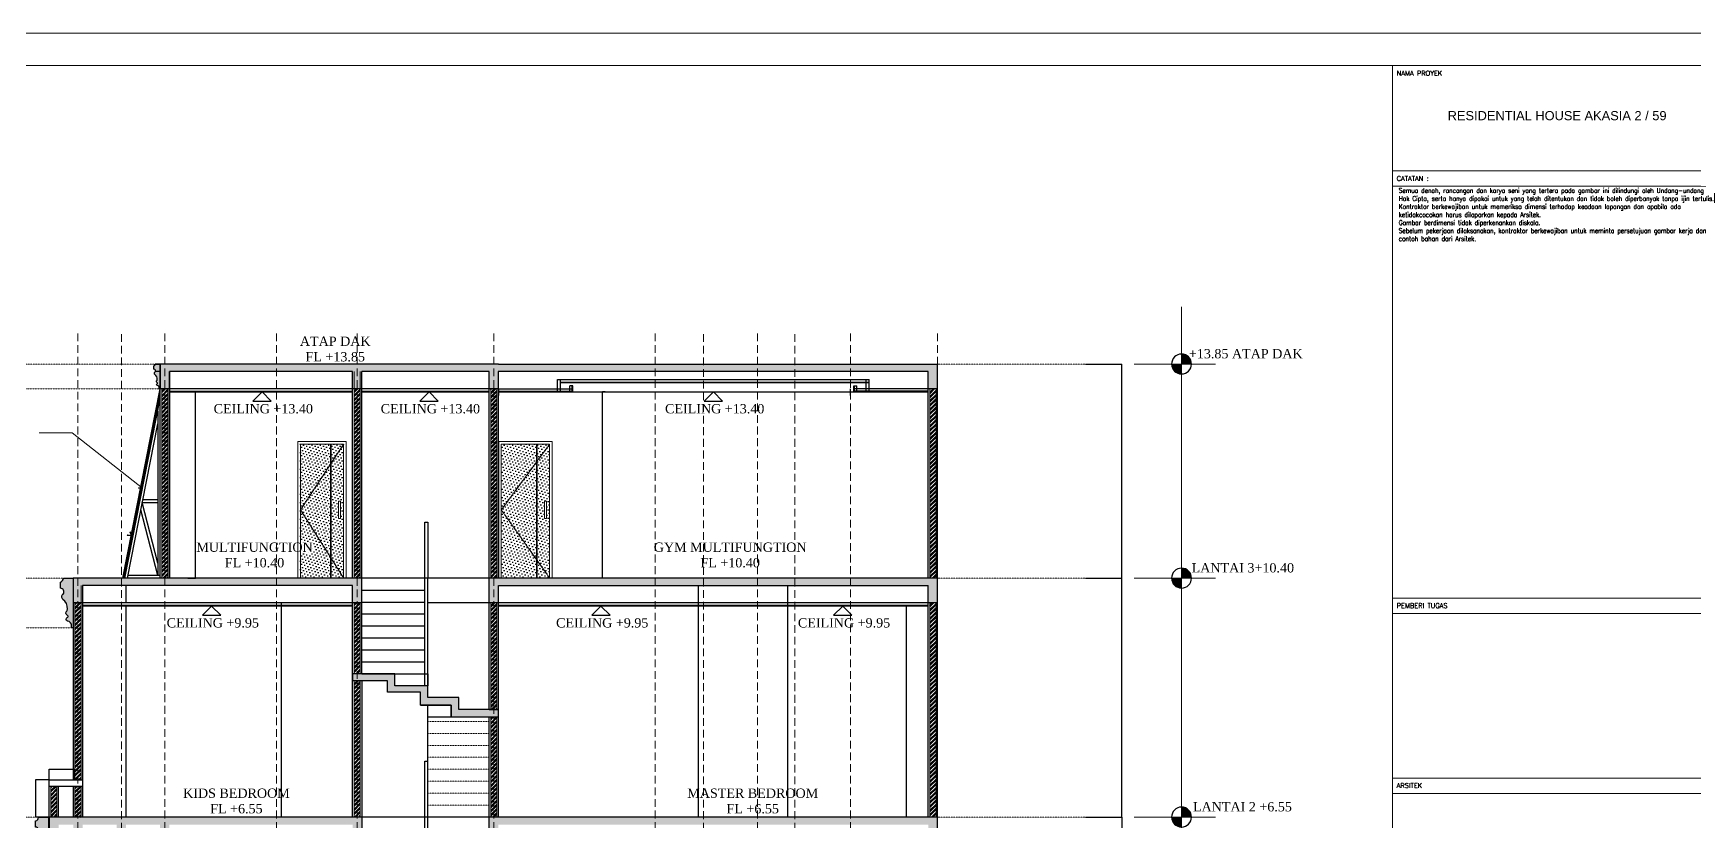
# Model space of a CAD drawing. Header units: millimetres. Extents: x -9564 to 494436, y -140371 to 4257.
# Drawn here: x 424832 to 451587, y -8434 to 4257 of the extents above; entities that cross this region are included whole.
import ezdxf
from ezdxf.enums import TextEntityAlignment as Align

# ---------------------------------------------------------------- set-up
doc = ezdxf.new("R2010")
doc.units = ezdxf.units.MM
doc.header["$MEASUREMENT"] = 0
for name, pattern in [('DASHED', [0.75, 0.5, -0.25]), ('DASHED2', [0.375, 0.25, -0.125]), ('HIDDEN2', [0.1875, 0.125, -0.0625]), ('SLD-Solid', [0])]:
    doc.linetypes.add(name, pattern=pattern)
doc.layers.get('DEFPOINTS').update_dxf_attribs({"lineweight": 18})
for name, color, linetype, lineweight in [('8', 8, 'Continuous', 5), ('AS', 8, 'HIDDEN2', 5), ('DIM', 1, 'Continuous', 5), ('Dimensi', 252, 'Continuous', 9), ('DINDING', 1, 'Continuous', 20), ('DOOR OPENING', 4, 'SLD-Solid', 5), ('KOP', 7, 'Continuous', 80), ('LEGEND', 1, 'DASHED2', 50), ('XR-KOP A3_MOZART$0$KOP-A1$0$A-GRSKOP', 1, 'Continuous', 5), ('XR-KOP A3_MOZART$0$KOP-A1$0$A-TXTKOP', 3, 'Continuous', 5)]:
    doc.layers.add(name, color=color, linetype=linetype, lineweight=lineweight)
for name, color, linetype in [('garis tipis', 251, 'Continuous'), ('HACH', 251, 'Continuous'), ('ht', 14, 'Continuous'), ('TEXT', 4, 'Continuous')]:
    doc.layers.add(name, color=color, linetype=linetype)
doc.styles.add('style1', font='times.ttf', dxfattribs={"height": 0.15})
doc.styles.add('style2', font='times.ttf', dxfattribs={"height": 0.18})
doc.styles.add('XR-KOP A3_MOZART$0$KOP-A1$0$DIM100', font='SIMPLEX.shx', dxfattribs={"width": 0.8, "height": 250})
doc.styles.add('XR-KOP A3_MOZART$0$KOP-A1$0$ROMANS', font='romans.shx', dxfattribs={"height": 200})
doc.dimstyles.new('ISO-25', dxfattribs={"dimtxt": 0.18, "dimasz": 0.12, "dimexe": 0.1, "dimexo": 0.1, "dimgap": 0.0625, "dimtad": 1, "dimtoh": 1, "dimdec": 0, "dimlfac": 1000, "dimtxsty": 'style2', "dimblk": 'ARCHTICK', "dimcen": 0.15, "dimclrd": 1, "dimclre": 1, "dimclrt": 4, "dimadec": 0, "dimazin": 0, "dimtfac": 1, "dimtdec": 0, "dimtmove": 0, "dimatfit": 3, "dimldrblk": 'OBLIQUE', "dimfxl": 1, "dimarcsym": 0})
pattern_1 = [(45, (295264.6, -139278.485), (-33.675954, 33.675954), []), (45, (295287.05, -139278.485), (-33.675954, 33.675954), [])]
pattern_2 = [(95, (295264.6, -139278.485), (28.018925, 23.5106715), [3.809999, -41.909992]), (40, (295264.6, -139278.485), (-32.0036846, 22.0353416), [3.0479994, -33.5281105]), (145.451445, (295266.935, -139276.525), (-3.984759, 45.546012), [3.238001, -35.618042]), (91.1842, (295257.416, -139271.3), (44.28204, 32.390676), [5.714999, -62.864988]), (141.635558, (295261.106, -139268.6), (-1.417323, 68.56534), [4.857004, -53.427112]), (36.18415, (295257.416, -139271.3), (-1.417323, 68.56534), [4.571993, -50.291937]), (66, (295262.804, -139269.504), (35.903989, 6.9790285), [3.809999, -41.909992]), (11, (295262.804, -139269.504), (-17.307982, 34.788232), [3.0479994, -33.527994]), (116.451445, (295265.796, -139268.923), (18.596007, 41.7672607), [3.238001, -35.617981]), (82.5, (295264.6, -139278.485), (-11.52109165, 12.3946804), [0, -33.1215938, 0, -34.0359936, 0, -33.6549937]), (52.5, (295264.6, -139278.485), (-4.7179446, 23.6173956), [0, -19.4055963, 0, -32.359594, 0, -12.8269976]), (12.5, (295256.59, -139286.495), (19.98556885, 18.3652357), [0, -12.6999976, 0, -39.6239925, 0, -52.57799]), (2.5, (295252.998, -139290.087), (17.3527776, 24.544474), [0, -16.509997, 0, -26.314395, 0, -37.337993])]
pattern_3 = [(45, (-203801.84, -168824.07), (-16.837977, 50.5139312), [0, -47.624991])]

# ---------------------------------------------------------------- blocks, each defined once
blk = doc.blocks.new('hsdh')
at = {"layer": 'XR-KOP A3_MOZART$0$KOP-A1$0$A-GRSKOP', "linetype": 'Continuous', "lineweight": 5}
for p, q in [((140385, 56660), (140385, 82138)), ((140385, 80618), (145017, 80618)), ((140385, 74466), (145017, 74466)), ((140385, 74244), (145017, 74244)), ((140385, 71876), (145017, 71876)), ((140385, 71654), (145017, 71654))]:
    blk.add_line(p, q, dxfattribs=at)
at = {"layer": 'XR-KOP A3_MOZART$0$KOP-A1$0$A-GRSKOP', "color": 0, "linetype": 'Continuous', "lineweight": 5}
blk.add_lwpolyline([(145480, 82601), (107945, 82601), (107945, 56197), (145480, 56197)], close=True, dxfattribs=at)
at = {"layer": 'XR-KOP A3_MOZART$0$KOP-A1$0$A-GRSKOP', "color": 5, "linetype": 'Continuous', "lineweight": 5}
blk.add_lwpolyline([(145017, 82138), (108409, 82138), (108409, 56660), (145017, 56660)], close=True, dxfattribs=at)
at = {"layer": 'XR-KOP A3_MOZART$0$KOP-A1$0$A-GRSKOP', "linetype": 'Continuous', "lineweight": 5}
blk.add_lwpolyline([(145017, 80396), (140385, 80396)], dxfattribs=at)
at = {"layer": 'KOP', "color": 7, "insert": (141177, 81480), "char_height": 132.26, "attachment_point": 1, "style": 'style2'}
blk.add_mtext('{\\fArial|b0|i0|c0|p34;RESIDENTIAL HOUSE AKASIA 2 / 59}', dxfattribs=at)
at = {"layer": 'XR-KOP A3_MOZART$0$KOP-A1$0$A-TXTKOP', "lineweight": 5, "style": 'XR-KOP A3_MOZART$0$KOP-A1$0$ROMANS'}
for s, height, p in [('NAMA PROYEK', 69.49, (140443, 81990)), ('CATATAN :', 69.5, (140443, 80475)), ('PEMBERI TUGAS', 69.49, (140443, 74323)), ('ARSITEK', 69.5, (140443, 71733))]:
    blk.add_text(s, height=height, dxfattribs=at).set_placement(p)
at = {"layer": 'XR-KOP A3_MOZART$0$KOP-A1$0$A-TXTKOP', "insert": (140473, 80371), "char_height": 69.485, "width": 4456.22, "attachment_point": 1, "style": 'XR-KOP A3_MOZART$0$KOP-A1$0$DIM100'}
blk.add_mtext('Semua denah, rancangan dan karya seni yang tertera pada gambar ini dilindungi oleh Undang-undang Hak Cipta, serta hanya dipakai untuk yang telah ditentukan dan tidak boleh diperbanyak tanpa ijin tertulis.\\PKontraktor berkewajiban untuk memeriksa dimensi terhadap keadaan lapangan dan apabila ada ketidakcocokan harus dilaporkan kepada Arsitek.\\PGambar berdimensi tidak diperkenankan diskala.\\PSebelum pekerjaan dilaksanakan, kontraktor berkewajiban untuk meminta persetujuan gambar kerja dan contoh bahan dari Arsitek.', dxfattribs=at)
blk = doc.blocks.new('strair')
at = {"layer": 'DIM', "true_color": 0x636466}
h = blk.add_hatch(dxfattribs=at)
h.set_pattern_fill('AR-CONC', color=251, scale=0.0002, angle=45)
h.set_pattern_definition([(95, (4.91692, 3e-14), (0.02801893, 0.023510676), [0.00381, -0.04191]), (40, (4.91692, 3e-14), (-0.032003691, 0.022035346), [0.003048, -0.033528117]), (145.451445, (4.919255, 0.00196), (-0.0039847595, 0.0455460204), [0.003238002, -0.035618049]), (91.1842, (4.909736, 0.007184), (0.044282049, 0.032390683), [0.005715, -0.062865]), (141.635558, (4.913426, 0.009883), (-0.001417323, 0.068565353), [0.004857005, -0.053427122]), (36.18415, (4.909736, 0.007184), (-0.001417323, 0.068565353), [0.004571993, -0.050291946]), (66, (4.915124, 0.00898), (0.035903996, 0.00697903), [0.00381, -0.04191]), (11, (4.915124, 0.00898), (-0.017307985, 0.034788239), [0.003048, -0.033528]), (116.451445, (4.918116, 0.009562), (0.0185960104, 0.0417672685), [0.003238002, -0.0356179875]), (82.5, (4.91692, 3e-14), (-0.0115210938, 0.0123946827), [0, -0.0331216, 0, -0.034036, 0, -0.033655]), (52.5, (4.91692, 3e-14), (-0.0047179455, 0.0236174), [0, -0.0194056, 0, -0.0323596, 0, -0.012827]), (12.5, (4.90891, -0.00801), (0.0199855726, 0.0183652391), [0, -0.0127, 0, -0.039624, 0, -0.052578]), (2.5, (4.905317, -0.011602), (0.017352781, 0.0245444786), [0, -0.01651, 0, -0.0263144, 0, -0.037338])])
h.paths.add_polyline_path([(141.98, 128.787), (141.34, 128.787), (141.34, 128.98), (140.845, 128.98), (140.845, 129.172), (140.31, 129.172), (140.31, 129.365), (139.63, 129.365), (139.63, 129.251), (140.19, 129.251), (140.19, 129.07), (140.725, 129.07), (140.725, 128.86), (141.22, 128.86), (141.22, 128.667), (141.98, 128.667)])
for p, q in [((139.63, 129.365), (139.63, 129.251)), ((141.22, 128.667), (140.845, 128.667))]:
    blk.add_line(p, q)
for points in [[(141.98, 128.667), (141.98, 128.787), (141.34, 128.787), (141.34, 128.98), (140.845, 128.98), (140.845, 129.172), (140.31, 129.172), (140.31, 129.365), (139.63, 129.365)], [(141.98, 128.667), (141.22, 128.667), (141.22, 128.86), (140.725, 128.86), (140.725, 129.07), (140.19, 129.07), (140.19, 129.251), (139.63, 129.251)], [(140.725, 128.86), (141.22, 128.86), (141.22, 128.667)]]:
    blk.add_lwpolyline(points)
blk.add_lwpolyline([(140.845, 129.172), (140.31, 129.172), (140.31, 129.365), (140.845, 129.365)], close=True)
blk = doc.blocks.new('lis atas')
at = {"true_color": 0x636466}
h = blk.add_hatch(color=251, dxfattribs=at)
h.dxf.hatch_style = 1
h.paths.add_polyline_path([(90.703, 140.132), (90.716, 140.132), (90.716, 140.147, -0.36498), (90.749, 140.187, 0.74874), (90.75, 140.215, -0.675931), (90.749, 140.231, 0.42987), (90.759, 140.26, -0.123299), (90.749, 140.283, -0.24485), (90.786, 140.361, 0.438632), (90.784, 140.404, -0.621787), (90.806, 140.451), (90.806, 140.501, -0.319918), (90.782, 140.532), (90.703, 140.532)])
blk.add_lwpolyline([(90.703, 140.132), (90.716, 140.132), (90.716, 140.147, -0.36498), (90.749, 140.187, 0.741922), (90.75, 140.214, -0.66528), (90.749, 140.231, 0.438756), (90.759, 140.26, -0.123299), (90.749, 140.283, -0.24485), (90.786, 140.361, 0.438632), (90.784, 140.404, -0.621787), (90.806, 140.451), (90.806, 140.501, -0.319918), (90.782, 140.532), (90.703, 140.532)], format="xyb", close=True)
blk = doc.blocks.new('_ArchTick')
at = {"color": 0, "linetype": 'ByBlock', "const_width": 0.15}
blk.add_lwpolyline([(-0.5, -0.5), (0.5, 0.5)], dxfattribs=at)
blk = doc.blocks.new('*D935')
at = {"color": 1, "lineweight": -2, "transparency": 16777216}
for p, q in [((427323, -1524), (427446, -1524)), ((427446, -4524), (427446, -1524)), ((427323, -4524), (427446, -4524))]:
    blk.add_line(p, q, dxfattribs=at)
at = {"layer": 'DEFPOINTS', "color": 0, "transparency": 16777216}
for p in [(427323, -1524), (427446, -1524), (427323, -4524)]:
    blk.add_point(p, dxfattribs=at)
at = {"color": 1, "lineweight": -2, "transparency": 16777216, "xscale": 0.12, "yscale": 0.12, "zscale": 0.12}
for p, rotation in [((427446, -1524), 90), ((427446, -4524), 270)]:
    blk.add_blockref('_ArchTick', p, dxfattribs=dict(at, rotation=rotation))
at = {"color": 4, "transparency": 16777216, "insert": (427446, -3024), "char_height": 0.18, "attachment_point": 5, "rotation": 90, "style": 'style2'}
blk.add_mtext('2999999', dxfattribs=at)
blk = doc.blocks.new('_Oblique')
at = {"color": 0, "linetype": 'ByBlock', "lineweight": -2}
blk.add_line((-0.5, -0.5), (0.5, 0.5), dxfattribs=at)
blk = doc.blocks.new('*D824')
at = {"color": 1, "lineweight": -2, "transparency": 16777216}
for p, q in [((441786, -8374), (442373, -8374)), ((442373, -8374), (442373, -12224)), ((441786, -12224), (442373, -12224))]:
    blk.add_line(p, q, dxfattribs=at)
at = {"layer": 'DEFPOINTS', "color": 0, "transparency": 16777216}
for p in [(441786, -8374), (441786, -12224), (442373, -12224)]:
    blk.add_point(p, dxfattribs=at)
at = {"color": 1, "lineweight": -2, "transparency": 16777216, "xscale": 0.12, "yscale": 0.12, "zscale": 0.12}
for p, rotation in [((442373, -8374), 90), ((442373, -12224), 270)]:
    blk.add_blockref('_ArchTick', p, dxfattribs=dict(at, rotation=rotation))
at = {"color": 4, "transparency": 16777216, "insert": (442373, -10299), "char_height": 0.18, "attachment_point": 5, "rotation": 90, "style": 'style2'}
blk.add_mtext('3849999', dxfattribs=at)
blk = doc.blocks.new('*D825')
at = {"color": 1, "lineweight": -2, "transparency": 16777216}
for p, q in [((441786, -4524), (442373, -4524)), ((442373, -8374), (442373, -4524)), ((441786, -8374), (442373, -8374))]:
    blk.add_line(p, q, dxfattribs=at)
at = {"layer": 'DEFPOINTS', "color": 0, "transparency": 16777216}
for p in [(441786, -4524), (442373, -4524), (441786, -8374)]:
    blk.add_point(p, dxfattribs=at)
at = {"color": 1, "lineweight": -2, "transparency": 16777216, "xscale": 0.12, "yscale": 0.12, "zscale": 0.12}
for p, rotation in [((442373, -4524), 90), ((442373, -8374), 270)]:
    blk.add_blockref('_ArchTick', p, dxfattribs=dict(at, rotation=rotation))
at = {"color": 4, "transparency": 16777216, "insert": (442373, -6449), "char_height": 0.18, "attachment_point": 5, "rotation": 90, "style": 'style2'}
blk.add_mtext('3849999', dxfattribs=at)
blk = doc.blocks.new('*D826')
at = {"color": 1, "lineweight": -2, "transparency": 16777216}
for p, q in [((441786, -1074), (442373, -1074)), ((442373, -4524), (442373, -1074)), ((441786, -4524), (442373, -4524))]:
    blk.add_line(p, q, dxfattribs=at)
at = {"layer": 'DEFPOINTS', "color": 0, "transparency": 16777216}
for p in [(441786, -1074), (442373, -1074), (441786, -4524)]:
    blk.add_point(p, dxfattribs=at)
at = {"color": 1, "lineweight": -2, "transparency": 16777216, "xscale": 0.12, "yscale": 0.12, "zscale": 0.12}
for p, rotation in [((442373, -1074), 90), ((442373, -4524), 270)]:
    blk.add_blockref('_ArchTick', p, dxfattribs=dict(at, rotation=rotation))
at = {"color": 4, "transparency": 16777216, "insert": (442373, -2799), "char_height": 0.18, "attachment_point": 5, "rotation": 90, "style": 'style2'}
blk.add_mtext('3449999', dxfattribs=at)
blk = doc.blocks.new('A$C459A4C15')
at = {"layer": 'ht'}
h = blk.add_hatch(color=256, dxfattribs=at)
h.paths.add_polyline_path([(0, 0.08), (0, 0), (-0.08, 0, -0.414214)])
h.paths.add_polyline_path([(0, 0), (0.08, 0, -0.414214), (0, -0.08)])
blk.add_circle((0, 0), 0.0801, dxfattribs=at)
blk = doc.blocks.new('lis 3')
at = {"true_color": 0x636466}
h = blk.add_hatch(color=251, dxfattribs=at)
h.dxf.hatch_style = 1
h.paths.add_polyline_path([(93.26, 135.846), (93.26, 135.946, -0.319918), (93.212, 136.009), (93.053, 136.009), (93.053, 135.209), (93.079, 135.209), (93.079, 135.238, -0.36498), (93.146, 135.317, 0.74874), (93.148, 135.373, -0.70461), (93.147, 135.407, 0.42104), (93.166, 135.463, -0.123299), (93.147, 135.51, -0.24485), (93.22, 135.667, 0.438632), (93.216, 135.752, -0.621787)])
blk.add_lwpolyline([(93.053, 135.209), (93.079, 135.209), (93.079, 135.238, -0.36498), (93.146, 135.317, 0.741922), (93.149, 135.373, -0.66528), (93.145, 135.406, 0.438756), (93.166, 135.463, -0.123299), (93.147, 135.51, -0.24485), (93.22, 135.667, 0.438632), (93.216, 135.752, -0.621787), (93.26, 135.846), (93.26, 135.946, -0.319918), (93.212, 136.009), (93.053, 136.009)], format="xyb", close=True)
blk = doc.blocks.new('*D934')
at = {"color": 1, "lineweight": -2, "transparency": 16777216}
for p, q in [((434048, -1524), (434003, -1524)), ((434003, -4524), (434003, -1524)), ((434048, -4524), (434003, -4524))]:
    blk.add_line(p, q, dxfattribs=at)
at = {"layer": 'DEFPOINTS', "color": 0, "transparency": 16777216}
for p in [(434003, -1524), (434049, -1524), (434049, -4524, 0)]:
    blk.add_point(p, dxfattribs=at)
at = {"color": 1, "lineweight": -2, "transparency": 16777216, "xscale": 0.12, "yscale": 0.12, "zscale": 0.12}
for p, rotation in [((434003, -1524), 90), ((434003, -4524), 270)]:
    blk.add_blockref('_ArchTick', p, dxfattribs=dict(at, rotation=rotation))
at = {"color": 4, "transparency": 16777216, "insert": (434003, -3024), "char_height": 0.18, "attachment_point": 5, "rotation": 90, "style": 'style2'}
blk.add_mtext('2999999', dxfattribs=at)
blk = doc.blocks.new('*D938')
at = {"color": 1, "lineweight": -2, "transparency": 16777216}
for p, q in [((425090, -7773), (425090, -7602)), ((425090, -7602), (425490, -7602)), ((425490, -7773), (425490, -7602))]:
    blk.add_line(p, q, dxfattribs=at)
at = {"layer": 'DEFPOINTS', "color": 0, "transparency": 16777216}
for p in [(425490, -7602), (425090, -7774, 0), (425490, -7774)]:
    blk.add_point(p, dxfattribs=at)
at = {"color": 1, "lineweight": -2, "transparency": 16777216, "xscale": 0.12, "yscale": 0.12, "zscale": 0.12, "rotation": 180}
blk.add_blockref('_ArchTick', (425090, -7602), dxfattribs=at)
at = {"color": 1, "lineweight": -2, "transparency": 16777216, "xscale": 0.12, "yscale": 0.12, "zscale": 0.12}
blk.add_blockref('_ArchTick', (425490, -7602), dxfattribs=at)
at = {"color": 4, "transparency": 16777216, "insert": (425290, -7602), "char_height": 0.18, "attachment_point": 5, "style": 'style2'}
blk.add_mtext('399998', dxfattribs=at)
blk = doc.blocks.new('*D939')
at = {"color": 1, "lineweight": -2, "transparency": 16777216}
for p, q in [((425090, -7774), (424868, -7774)), ((424868, -7774), (424868, -8374)), ((425090, -8374), (424868, -8374))]:
    blk.add_line(p, q, dxfattribs=at)
at = {"layer": 'DEFPOINTS', "color": 0, "transparency": 16777216}
for p in [(425090, -7774, 0), (424868, -8374), (425090, -8374, 0)]:
    blk.add_point(p, dxfattribs=at)
at = {"color": 1, "lineweight": -2, "transparency": 16777216, "xscale": 0.12, "yscale": 0.12, "zscale": 0.12}
for p, rotation in [((424868, -7774), 90), ((424868, -8374), 270)]:
    blk.add_blockref('_ArchTick', p, dxfattribs=dict(at, rotation=rotation))
at = {"color": 4, "transparency": 16777216, "insert": (424868, -8074), "char_height": 0.18, "attachment_point": 5, "rotation": 90, "style": 'style2'}
blk.add_mtext('600000', dxfattribs=at)
blk = doc.blocks.new('*D937')
at = {"color": 1, "lineweight": -2, "transparency": 16777216}
for p, q in [((438956, -4974), (438901, -4974)), ((438901, -8374), (438901, -4974)), ((438956, -8374), (438901, -8374))]:
    blk.add_line(p, q, dxfattribs=at)
at = {"layer": 'DEFPOINTS', "color": 0, "transparency": 16777216}
for p in [(438901, -4974), (438956, -4974), (438956, -8374, 0)]:
    blk.add_point(p, dxfattribs=at)
at = {"color": 1, "lineweight": -2, "transparency": 16777216, "xscale": 0.12, "yscale": 0.12, "zscale": 0.12}
for p, rotation in [((438901, -4974), 90), ((438901, -8374), 270)]:
    blk.add_blockref('_ArchTick', p, dxfattribs=dict(at, rotation=rotation))
at = {"color": 4, "transparency": 16777216, "insert": (438901, -6674), "char_height": 0.18, "attachment_point": 5, "rotation": 90, "style": 'style2'}
blk.add_mtext('3399999', dxfattribs=at)
blk = doc.blocks.new('1223')
at = {"layer": 'AS'}
for p, q in [((457.3527, 196.1256), (457.3527, 214.2574)), ((458.0527, 195.5522), (458.0527, 214.2574)), ((458.7527, 196.1256), (458.7527, 214.2574)), ((460.5527, 196.1256), (460.5527, 214.2574)), ((461.8527, 196.1256), (461.8527, 214.2574)), ((464.0527, 196.1256), (464.0527, 214.2574)), ((466.6527, 196.1256), (466.6527, 214.2574)), ((467.4327, 195.5522), (467.4327, 214.2574)), ((468.3027, 196.1256), (468.3027, 214.2574)), ((468.9027, 195.5522), (468.9027, 214.2574)), ((469.8027, 196.1256), (469.8027, 214.2574)), ((471.2027, 196.1256), (471.2027, 214.2574))]:
    blk.add_line(p, q, dxfattribs=at)

msp = doc.modelspace()

# ---------------------------------------------------------------- hatches: boundary and pattern name
h = msp.add_hatch()
h.set_pattern_fill('ANSI32', color=8, scale=4.999999)
h.set_pattern_definition(pattern_1)
h.paths.add_polyline_path([(439277.5222, -14923.5377), (439377.5222, -14923.5377), (439377.5222, -12723.5381), (439277.5222, -12723.5381)])
h.paths.add_polyline_path([(439377.5222, -8873.5388), (439277.5222, -8873.5388), (439277.5222, -12223.5382), (439377.5222, -12223.5382)])
h.paths.add_polyline_path([(439377.5222, -4923.5396), (439277.5222, -4923.5396), (439277.5222, -8373.5389), (439377.5222, -8373.5389)])
h.paths.add_polyline_path([(432202.5236, -4523.5396), (432302.5235, -4523.5396), (432302.5235, -1473.5402), (432202.5236, -1473.5402)])
h.paths.add_polyline_path([(435682.5228, -12723.5381), (435582.5228, -12723.5381), (435582.5228, -14923.5377), (435682.5228, -14923.5377)])
h.paths.add_polyline_path([(430102.524, -13783.5379), (430002.524, -13783.5379), (430002.524, -14923.5377), (430102.524, -14923.5377)])
h.paths.add_polyline_path([(426302.5247, -13783.5379), (426202.5247, -13783.5379), (426202.5247, -14923.5377), (426302.5247, -14923.5377)])
h.paths.add_polyline_path([(427002.5245, -12223.5382), (426902.5246, -12223.5382), (426902.5246, -13483.538), (427002.5245, -13483.538)])
h.paths.add_polyline_path([(426902.5246, -12223.5382), (427002.5245, -12223.5382), (427002.5245, -9723.5387), (426902.5246, -9723.5387)])
h.paths.add_polyline_path([(427002.5245, -8873.5388), (426902.5246, -8873.5388), (426902.5246, -9423.5387), (427002.5245, -9423.5387)])
h.paths.add_polyline_path([(425602.5248, -4923.5396), (425502.5255, -4923.5396), (425502.5255, -7773.539), (425602.5248, -7773.539)])
h.paths.add_polyline_path([(425502.5255, -8373.5389), (425602.5248, -8373.5389), (425602.5248, -7873.539), (425502.5255, -7873.539)])
h.paths.add_polyline_path([(425215.0263, -7873.539), (425115.0271, -7873.539), (425115.0271, -8373.5389), (425215.0263, -8373.5389)])
h.paths.add_polyline_path([(426902.5246, -4523.5396), (427002.5245, -4523.5396), (427002.5245, -1473.5402), (426902.5246, -1473.5402)])
h.paths.add_polyline_path([(430002.524, -4523.5396), (430102.524, -4523.5396), (430102.524, -1473.5402), (430002.524, -1473.5402)])
h.paths.add_polyline_path([(421727.5255, -9723.5387), (421627.5255, -9723.5387), (421627.5255, -10523.5385), (421727.5255, -10523.5385)])
h.paths.add_polyline_path([(427813.8535, -9354.2195), (429342.4581, -9354.2195), (429342.4581, -9033.942), (427813.8535, -9033.942)], flags=9)
h.paths.add_polyline_path([(427483.2014, -3334.971), (427483.2014, -2713.4066), (427098.8684, -2713.4066), (427098.8684, -3334.971)], flags=9)
h.paths.add_polyline_path([(439377.5222, -1473.5402), (439277.5222, -1473.5402), (439277.5222, -4523.5396), (439377.5222, -4523.5396)])
h = msp.add_hatch()
h.set_pattern_fill('DOTS', color=8, scale=29.999994, angle=45)
h.set_pattern_definition(pattern_3)
h.paths.add_polyline_path([(429632.5239, -2622.0766), (429832.5238, -2363.5401), (429832.5238, -4523.5396), (429632.5239, -4255.247)])
h.paths.add_polyline_path([(429752.5238, -3561.0398), (429782.5238, -3561.0398), (429782.5238, -3286.0399), (429752.5238, -3286.0399)], flags=16)
h.paths.add_polyline_path([(429632.5239, -4255.247), (429832.5238, -4523.5396), (429632.5239, -4523.5396)], flags=17)
h.paths.add_polyline_path([(429632.5239, -2363.5401), (429832.5238, -2363.5401), (429632.5239, -2622.0766)], flags=17)
h.paths.add_polyline_path([(429137.5245, -2363.5401), (429137.5245, -3261.9539), (429622.5239, -2635.0034), (429622.5239, -2363.5401)])
h.paths.add_polyline_path([(429137.5245, -3591.2234), (429137.5245, -4523.5396), (429622.5239, -4523.5396), (429622.5239, -4241.8324)])
h.paths.add_polyline_path([(429137.5245, -3261.9539), (429137.5245, -3591.2234), (429622.5239, -4241.8324), (429622.5239, -2635.0034)])
h = msp.add_hatch()
h.set_pattern_fill('DOTS', color=8, scale=29.999994, angle=45)
h.set_pattern_definition(pattern_3)
h.paths.add_polyline_path([(432942.5233, -4241.8324), (432942.5233, -4523.5396), (432372.5234, -4523.5396), (432372.5234, -3423.5399)])
h.paths.add_polyline_path([(432952.5233, -2622.0766), (433152.5233, -2363.5401), (433152.5233, -4523.5396), (432952.5233, -4255.247)])
h.paths.add_polyline_path([(433072.5233, -3561.0398), (433102.5233, -3561.0398), (433102.5233, -3286.0399), (433072.5233, -3286.0399)], flags=16)
h.paths.add_polyline_path([(432952.5233, -4255.247), (433152.5233, -4523.5396), (432952.5233, -4523.5396)], flags=17)
h.paths.add_polyline_path([(432942.5233, -4241.8324), (432372.5234, -3423.5399), (432942.5233, -2635.0034)])
h.paths.add_polyline_path([(432372.5234, -2363.5401), (432942.5233, -2363.5401), (432942.5233, -2635.0034), (432372.5234, -3423.5399)])
h.paths.add_polyline_path([(432952.5233, -2363.5401), (433152.5233, -2363.5401), (432952.5233, -2622.0766)], flags=17)
h = msp.add_hatch()
h.set_pattern_fill('ANSI32', color=8, scale=4.999999)
h.set_pattern_definition(pattern_1)
h.paths.add_polyline_path([(432202.5236, -14923.5377), (432302.5235, -14923.5377), (432302.5235, -14143.5378), (432202.5236, -14143.5378)])
h.paths.add_polyline_path([(432202.5236, -14023.5379), (432302.5235, -14023.5379), (432302.5235, -12723.5381), (432202.5236, -12723.5381)])
h.paths.add_polyline_path([(432302.5235, -10611.0385), (432202.5236, -10611.0385), (432202.5236, -12223.5382), (432302.5235, -12223.5382)])
h.paths.add_polyline_path([(432202.5236, -10491.0385), (432302.5235, -10491.0385), (432302.5235, -8873.5388), (432202.5236, -8873.5388)])
h.paths.add_polyline_path([(430002.524, -9913.5386), (430102.524, -9913.5386), (430102.524, -8873.5388), (430002.524, -8873.5388)])
h.paths.add_polyline_path([(432302.5235, -6761.0392), (432202.5236, -6761.0392), (432202.5236, -8373.5389), (432302.5235, -8373.5389)])
h.paths.add_polyline_path([(430102.524, -6177.8577), (430002.524, -6177.8577), (430002.524, -8373.5389), (430102.524, -8373.5389)])
h.paths.add_polyline_path([(432302.5235, -4923.5396), (432202.5236, -4923.5396), (432202.5236, -6641.0393), (432302.5235, -6641.0393)])
h.paths.add_polyline_path([(430102.524, -4923.5396), (430002.524, -4923.5396), (430002.524, -6063.5394), (430102.524, -6063.5394)])
at = {"layer": 'DIM', "true_color": 0x636466}
h = msp.add_hatch(dxfattribs=at)
h.set_pattern_fill('AR-CONC', color=251, scale=0.2, angle=45)
h.set_pattern_definition(pattern_2)
h.paths.add_polyline_path([(439252.5222, -4923.5396), (439402.5222, -4923.5396), (439402.5222, -4523.5396), (432177.5236, -4523.5396), (432177.5236, -4923.5396), (432327.5235, -4923.5396), (432327.5235, -4643.5396), (439252.5222, -4643.5396)])
h.paths.add_polyline_path([(429977.524, -4643.5396), (429977.524, -4923.5396), (430127.5239, -4923.5396), (430127.5239, -4523.5396), (425477.5256, -4523.5396), (425477.5256, -4923.5396), (425627.5248, -4923.5396), (425627.5248, -4643.5396)])
h.paths.add_polyline_path([(439252.5222, -1193.5403), (439252.5222, -1473.5402), (439402.5222, -1473.5402), (439402.5222, -1073.5403), (432327.5235, -1073.5403), (426877.5246, -1073.5403), (426877.5246, -1473.5402), (427027.5245, -1473.5402), (427027.5245, -1193.5403), (429977.524, -1193.5403), (429977.524, -1473.5402), (430127.5239, -1473.5402), (430127.5239, -1193.5403), (432177.5236, -1193.5403), (432177.5236, -1473.5402), (432327.5235, -1473.5402), (432327.5235, -1193.5403)])
h.paths.add_polyline_path([(426877.5246, -9523.5387), (426877.5246, -9723.5387), (427027.5245, -9723.5387), (427027.5245, -9423.5387), (421602.5256, -9423.5387), (421602.5256, -9723.5387), (421752.5255, -9723.5387), (421752.5255, -9523.5387)])
h = msp.add_hatch(dxfattribs=at)
h.set_pattern_fill('AR-CONC', color=251, scale=0.2, angle=45)
h.set_pattern_definition(pattern_2)
h.paths.add_polyline_path([(439252.5222, -8493.5389), (439252.5222, -8873.5388), (439402.5222, -8873.5388), (439402.5222, -8373.5389), (432177.5236, -8373.5389), (432177.5236, -8873.5388), (432327.5235, -8873.5388), (432327.5235, -8493.5389)])
h.paths.add_polyline_path([(425090.0256, -8373.5389), (425090.0256, -9173.5388), (425240.0256, -9173.5388), (425240.0256, -8493.5389), (425477.5256, -8493.5389), (425477.5256, -8873.5388), (425627.5248, -8873.5388), (425627.5248, -8493.5389), (426177.5247, -8493.5389), (426177.5247, -8873.5388), (426327.5247, -8873.5388), (426327.5247, -8493.5389), (426877.5246, -8493.5389), (426877.5246, -8873.5388), (427027.5245, -8873.5388), (427027.5245, -8493.5389), (429977.524, -8493.5389), (429977.524, -8873.5388), (430127.5239, -8873.5388), (430127.5239, -8373.5389)])

# ---------------------------------------------------------------- linework, layer by layer
for p, q in [((432327.5235, -1073.5403), (426798.1493, -1073.5403)), ((426877.5246, -1193.5403), (426800.9618, -1193.5403)), ((426877.5246, -1193.5403), (426800.9618, -1193.5403)), ((426877.5246, -4523.5396), (426877.5246, -1073.5403)), ((429977.524, -1193.5403), (427027.5245, -1193.5403)), ((427027.5245, -4523.5396), (427027.5245, -1193.5403)), ((427027.5245, -1193.5403), (427027.5245, -4523.5396)), ((429977.524, -4523.5396), (429977.524, -1193.5403)), ((430127.5239, -6063.5394), (430127.5239, -1193.5403)), ((432177.5236, -1193.5403), (430127.5239, -1193.5403)), ((432177.5236, -6641.0393), (432177.5236, -1193.5403)), ((439252.5222, -1193.5403), (432325.0237, -1193.5403)), ((432327.5235, -1073.5403), (439402.5222, -1073.5403)), ((432327.5235, -4523.5396), (432327.5235, -1193.5403)), ((433277.5234, -1323.5404), (438302.5224, -1323.5404)), ((433277.5234, -1513.5403), (433277.5234, -1323.5404)), ((433327.5233, -1513.5403), (433327.5233, -1323.5404)), ((438252.5224, -1513.5403), (438252.5224, -1323.5404)), ((438302.5224, -1513.5403), (438302.5224, -1323.5404)), ((439252.5222, -4523.5396), (439252.5222, -1193.5403)), ((439402.5222, -15483.5376), (439402.5222, -1073.5403)), ((439402.5222, -1473.5402), (439402.5222, -1073.5403)), ((426277.5247, -4523.5396), (426877.5246, -1473.5402)), ((426287.7163, -4523.5396), (426877.5246, -1525.3478)), ((432327.5235, -1473.5402), (426877.5246, -1473.5402)), ((427027.5245, -1523.5402), (429977.524, -1523.5402)), ((430127.5239, -1523.5402), (432177.5236, -1523.5402)), ((432327.5235, -1473.5403), (432327.5235, -1583.5403)), ((432327.5235, -1473.5403), (433527.5233, -1473.5403)), ((432327.5235, -1523.5403), (433527.5233, -1523.5403)), ((432327.5235, -1523.5403), (433327.5233, -1523.5403)), ((433327.5233, -1373.5403), (438302.5224, -1373.5403)), ((433327.5233, -1523.5403), (433527.5233, -1523.5403)), ((433477.5233, -1513.5403), (433477.5233, -1423.5403)), ((433527.5233, -1423.5403), (433477.5233, -1423.5403)), ((433527.5233, -1523.5403), (433527.5233, -1423.5403)), ((433527.5233, -1523.5403), (439252.5222, -1523.5403)), ((438002.5225, -1583.5403), (438002.5225, -1473.5403)), ((438052.5225, -1523.5403), (438052.5225, -1423.5403)), ((438052.5225, -1423.5403), (438102.5224, -1423.5403)), ((439252.5222, -1473.5403), (438052.5225, -1473.5403)), ((439252.5222, -1523.5403), (438052.5225, -1523.5403)), ((438252.5224, -1523.5403), (438052.5225, -1523.5403)), ((438102.5224, -1513.5403), (438102.5224, -1423.5403)), ((439252.5222, -1523.5403), (438252.5224, -1523.5403)), ((439402.5222, -1473.5402), (439252.5222, -1473.5402)), ((426308.0996, -4523.5396), (426877.5246, -1628.963)), ((426837.5246, -1832.2963), (426837.5246, -4483.5397)), ((426348.8663, -4523.5396), (426837.5246, -2039.5267)), ((426837.5246, -4483.5397), (426565.7128, -3421.2364)), ((426837.5246, -4281.8328), (426588.1457, -3307.2025)), ((426588.1457, -3307.2025), (426837.5246, -3307.2025)), ((426597.9818, -3257.2025), (426837.5246, -3257.2025)), ((431142.5238, -6256.0393), (431142.5238, -3623.5398)), ((431142.5238, -4523.5396), (431142.5238, -3623.5398)), ((431142.5238, -3623.5398), (431192.5237, -3623.5398)), ((431192.5237, -3623.5398), (431192.5237, -4523.5396)), ((439402.5222, -4523.5396), (425477.5256, -4523.5396)), ((426877.5246, -4483.5397), (426356.7351, -4483.5397)), ((431192.5237, -6448.5393), (431192.5237, -4523.5396)), ((429977.524, -4643.5396), (425627.5248, -4643.5396)), ((425627.5248, -4643.5396), (425627.5248, -8373.5389)), ((426327.5247, -4923.5396), (426327.5247, -4643.5396)), ((427027.5242, -4643.5396), (426427.5246, -4643.5396)), ((429977.524, -8373.5389), (429977.524, -4643.5396)), ((430127.5239, -4716.0396), (431142.5238, -4716.0396)), ((432327.5235, -8373.5389), (432327.5235, -4643.5396)), ((432327.5235, -4643.5396), (439252.5222, -4643.5396)), ((435552.5241, -8373.5389), (435552.5241, -4643.5396)), ((436992.5226, -8373.5389), (436992.5226, -4643.5396)), ((439252.5222, -8373.5389), (439252.5222, -4643.5396)), ((430127.5239, -4923.5396), (425477.5256, -4923.5396)), ((425477.5256, -4923.5396), (425477.5256, -7773.539, 0)), ((429977.524, -4973.5396), (425627.5248, -4973.5396)), ((426327.5247, -8373.5389), (426327.5247, -4973.5396)), ((428827.5242, -4923.5396), (428827.5242, -8373.5389)), ((430127.5239, -4908.5396), (431142.5238, -4908.5396)), ((435552.5241, -4923.5396), (431192.5237, -4923.5396)), ((439252.5222, -4973.5396), (432327.5235, -4973.5396)), ((439402.5222, -4923.5396), (435552.5241, -4923.5396)), ((430127.5239, -5101.0395), (431142.5238, -5101.0395)), ((430127.5239, -5293.5395), (431142.5238, -5293.5395)), ((430127.5239, -5486.0395), (431142.5238, -5486.0395)), ((430127.5239, -5678.5394), (431142.5238, -5678.5394)), ((430127.5239, -5871.0394), (431142.5238, -5871.0394)), ((430127.5239, -6063.5394), (429977.524, -6063.5394)), ((430127.5239, -6063.5394), (431142.5238, -6063.5394)), ((430127.5239, -6177.8577), (429977.524, -6177.8577)), ((430127.5239, -6177.8577), (430127.5239, -9913.5386)), ((430657.5238, -6256.0393), (431192.5237, -6256.0393)), ((431192.5237, -6761.0392), (431192.5237, -6568.5393)), ((432177.5236, -6641.0393), (432327.5235, -6641.0393)), ((431192.5237, -8373.5389), (431192.5237, -6761.0392)), ((432177.5236, -8373.5389), (432177.5236, -6761.0392)), ((432177.5236, -6761.0392), (432327.5235, -6761.0392)), ((431142.5238, -8373.5389), (431142.5238, -7473.5391)), ((431142.5238, -7473.5391), (431192.5237, -7473.5391)), ((425090.0264, -8373.5389, 0), (425090.0264, -7773.539, 0)), ((425090.0264, -7773.539, 0), (425627.5248, -7773.539)), ((425090.0264, -7873.539, 0), (425627.5248, -7873.539)), ((425240.0263, -8373.5389, 0), (425240.0263, -7873.539, 0)), ((425477.5256, -7873.539, 0), (425477.5256, -8373.5389, 0)), ((425490.0255, -8373.5389, 0), (425090.0256, -8373.5389, 0)), ((425090.0256, -8373.5389, 0), (425090.0256, -9173.5388, 0)), ((439402.5222, -8373.5389), (425490.0248, -8373.5389)), ((431142.5238, -10106.0386), (431142.5238, -8373.5389)), ((431192.5237, -10298.5386), (431192.5237, -8373.5389)), ((432177.5236, -10418.5385), (432177.5236, -8373.5389))]:
    msp.add_line(p, q)
for points in [[(428518.7641, -1523.5402), (428370.7697, -1671.5346), (428666.7585, -1671.5346), (428518.7641, -1523.5402)], [(431210.3515, -1523.5402), (431062.3571, -1671.5346), (431358.3459, -1671.5346), (431210.3515, -1523.5402)], [(435791.3017, -1523.5402), (435643.3073, -1671.5346), (435939.2961, -1671.5346), (435791.3017, -1523.5402)], [(427705.3629, -4973.5396), (427557.3685, -5121.534), (427853.3573, -5121.534), (427705.3629, -4973.5396)], [(433979.4682, -4973.5396), (433831.4738, -5121.534), (434127.4626, -5121.534), (433979.4682, -4973.5396)], [(437875.3039, -4973.5396), (437727.3095, -5121.534), (438023.2983, -5121.534), (437875.3039, -4973.5396)]]:
    msp.add_lwpolyline(points)
at = {"layer": '8'}
for p, q in [((430002.524, -4523.5396), (430002.524, -1193.5403)), ((430102.524, -4523.5396), (430102.524, -1193.5403)), ((426902.5246, -1473.5402), (426902.5246, -4523.5396)), ((427002.5245, -1473.5402), (427002.5245, -4523.5396)), ((432202.5236, -4523.5396), (432202.5236, -1473.5402)), ((432302.5235, -4523.5396), (432302.5235, -1473.5402)), ((439277.5222, -4523.5396), (439277.5222, -1473.5402)), ((439377.5222, -4523.5396), (439377.5222, -1473.5402)), ((425457.8195, -2182.6786), (424926.3632, -2182.6786)), ((426592.8121, -3076.2513), (425457.8195, -2182.6786)), ((426529.1704, -3074.3148), (426534.9675, -3061.9609)), ((426592.8121, -3076.2513), (426529.1704, -3074.3148)), ((426534.9675, -3061.9609), (426592.8121, -3076.2513)), ((426579.5576, -3013.975), (426568.4356, -3021.8822)), ((426568.4356, -3021.8822), (426592.8121, -3076.2513)), ((426592.8121, -3076.2513), (426579.5576, -3013.975)), ((426348.5599, -3836.9951), (426354.357, -3824.6413)), ((426412.2016, -3838.9317), (426348.5599, -3836.9951)), ((426354.357, -3824.6413), (426412.2016, -3838.9317)), ((426398.9472, -3776.6554), (426387.8251, -3784.5626)), ((426387.8251, -3784.5626), (426412.2016, -3838.9317)), ((426412.2016, -3838.9317), (426398.9472, -3776.6554)), ((425602.5248, -4643.5396), (425602.5248, -7773.539)), ((425502.5255, -4923.5396), (425502.5255, -7773.539, 0)), ((430002.524, -6063.5394), (430002.524, -4923.5396)), ((430102.524, -6063.5394), (430102.524, -4923.5396)), ((432202.5236, -6641.0393), (432202.5236, -4923.5396)), ((432302.5235, -6641.0393), (432302.5235, -4923.5396)), ((439277.5222, -8373.5389), (439277.5222, -4923.5396)), ((439377.5222, -8373.5389), (439377.5222, -4923.5396)), ((430002.524, -8373.5389), (430002.524, -6177.8577)), ((430102.524, -8373.5389), (430102.524, -6177.8577)), ((432202.5236, -8373.5389), (432202.5236, -6761.0392)), ((432302.5235, -8373.5389), (432302.5235, -6761.0392)), ((425115.0271, -7873.539, 0), (425115.0271, -8373.5389, 0)), ((425215.0263, -7873.539, 0), (425215.0263, -8373.5389, 0)), ((425502.5255, -7873.539, 0), (425502.5255, -8373.5389, 0)), ((425602.5248, -7873.539), (425602.5248, -8373.5389))]:
    msp.add_line(p, q, dxfattribs=at)
at = {"layer": 'AS'}
for p, q in [((441785.9202, -1073.5403), (417831.8304, -1073.5403)), ((426864.4031, -1473.5402), (415982.9209, -1473.5402)), ((441785.9202, -4523.5396, 0), (417831.8304, -4523.5396, 0)), ((425463.7831, -5323.5395), (415982.9209, -5323.5395)), ((432177.5236, -6833.5392), (431192.5237, -6833.5392)), ((432177.5236, -7026.0392), (431192.5237, -7026.0392)), ((432177.5236, -7218.5391), (431192.5237, -7218.5391)), ((432177.5236, -7411.0391), (431192.5237, -7411.0391)), ((432177.5236, -7603.5391), (431192.5237, -7603.5391)), ((432177.5236, -7796.039), (431192.5237, -7796.039)), ((432177.5236, -7988.539), (431192.5237, -7988.539)), ((432177.5236, -8181.039), (431192.5237, -8181.039)), ((441785.9202, -8373.5389, 0), (417831.8304, -8373.5389, 0))]:
    msp.add_line(p, q, dxfattribs=at)
at = {"layer": 'DIM', "color": 1, "linetype": 'ByBlock'}
for p, q in [((443333.7319, -151.1836), (443333.7319, -15537.5538)), ((443878.2636, -1073.5403, 0), (442570.0613, -1073.5403, 0)), ((443878.2636, -4523.5396), (442570.0613, -4523.5396)), ((443878.2636, -8373.5389, 0), (442570.0613, -8373.5389, 0))]:
    msp.add_line(p, q, dxfattribs=at)
at = {"layer": 'Dimensi'}
for p, q in [((429782.5238, -3286.0399), (429752.5238, -3286.0399)), ((429752.5238, -3286.0399), (429752.5238, -3561.0398)), ((429782.5238, -3286.0399), (429782.5238, -3561.0398)), ((433102.5233, -3286.0399, 0), (433072.5233, -3286.0399, 0)), ((433072.5233, -3286.0399, 0), (433072.5233, -3561.0398, 0)), ((433102.5233, -3286.0399, 0), (433102.5233, -3561.0398, 0)), ((429782.5238, -3561.0398), (429752.5238, -3561.0398)), ((433102.5233, -3561.0398, 0), (433072.5233, -3561.0398, 0))]:
    msp.add_line(p, q, dxfattribs=at)
at = {"layer": 'DINDING'}
for p, q in [((429872.5238, -4523.5396), (429097.5245, -4523.5396)), ((433192.5233, -4523.5396, 0), (432327.5235, -4523.5396, 0))]:
    msp.add_line(p, q, dxfattribs=at)
at = {"layer": 'DOOR OPENING', "linetype": 'Continuous', "transparency": 33554687}
for p, q in [((429097.5245, -2323.5401), (429872.5238, -2323.5401)), ((429097.5245, -2323.5401), (429097.5245, -4523.5396)), ((429137.5245, -4523.5396), (429137.5245, -2363.5401)), ((429137.5245, -2363.5401), (429832.5238, -2363.5401)), ((429622.5239, -2363.5401), (429622.5239, -4523.5396)), ((429632.5239, -2363.5401), (429632.5239, -4523.5396)), ((429832.5238, -2363.5401), (429832.5238, -4523.5396)), ((429872.5238, -4523.5396), (429872.5238, -2323.5401)), ((432332.5235, -2323.5401, 0), (433192.5233, -2323.5401, 0)), ((432332.5235, -2323.5401, 0), (432332.5235, -4523.5396, 0)), ((432372.5234, -4523.5396, 0), (432372.5234, -2363.5401, 0)), ((432372.5234, -2363.5401, 0), (433152.5233, -2363.5401, 0)), ((432942.5233, -2363.5401, 0), (432942.5233, -4523.5396, 0)), ((432952.5233, -2363.5401, 0), (432952.5233, -4523.5396, 0)), ((433152.5233, -2363.5401, 0), (433152.5233, -4523.5396, 0)), ((433192.5233, -4523.5396, 0), (433192.5233, -2323.5401, 0))]:
    msp.add_line(p, q, dxfattribs=at)
at = {"layer": 'garis tipis'}
for p, q in [((427027.5245, -1513.5402), (429977.524, -1513.5402)), ((430127.5239, -1513.5402), (432177.5236, -1513.5402)), ((432327.5235, -1513.5403), (433517.5233, -1513.5403)), ((433327.5233, -1363.5403), (438302.5224, -1363.5403)), ((433517.5233, -1513.5403), (433517.5233, -1423.5403)), ((438062.5225, -1513.5403), (438062.5225, -1423.5403)), ((439252.5222, -1513.5403), (438062.5225, -1513.5403)), ((429977.524, -4963.5396), (425627.5248, -4963.5396)), ((439252.5222, -4963.5396), (432327.5235, -4963.5396))]:
    msp.add_line(p, q, dxfattribs=at)
at = {"layer": 'HACH', "linetype": 'DASHED', "ltscale": 0.3}
for points in [[(429832.5238, -2363.5401), (429137.5245, -3423.5399), (429832.5238, -4523.5396)], [(433152.5233, -2363.5401), (432372.5234, -3423.5399), (433152.5233, -4523.5396)]]:
    msp.add_lwpolyline(points, dxfattribs=at)

# ---------------------------------------------------------------- block references
for name, p, xscale, yscale, zscale in [('1223', (-31800.0806, -214833.2752), 999.9998119083025, 999.9998119083025, 999.9998119083025), ('A$C459A4C15', (443333.7319, -1073.5403, 0), -1999.999623816605, 1999.999623816605, 1999.999623816605), ('lis atas', (517580.1881, -141605.963), -999.9998119083025, 999.9998119083025, 999.9998119083025), ('lis 3', (518530.6841, -140532.3087), -999.9998119083025, 999.9998119083025, 999.9998119083025), ('A$C459A4C15', (443333.7319, -4523.5396), -1999.999623816605, 1999.999623816605, 1999.999623816605), ('strair', (290347.6815, -135428.4853), 999.9998119083025, 999.9998119083025, 999.9998119083025), ('A$C459A4C15', (443333.7319, -8373.5389, 0), -1999.999623816605, 1999.999623816605, 1999.999623816605), ('lis 3', (518130.6849, -144382.308, 0), -999.9998119083025, 999.9998119083025, 999.9998119083025)]:
    msp.add_blockref(name, p, dxfattribs=dict(xscale=xscale, yscale=yscale, zscale=zscale))
at = {"layer": 'LEGEND', "xscale": 1.118963964633539, "yscale": 1.118963964633539, "zscale": 1.118963964633539}
msp.add_blockref('hsdh', (289648.9918, -88170.8627), dxfattribs=at)

# ---------------------------------------------------------------- texts
at = {"layer": 'TEXT', "style": 'style1'}
for s, p in [('+13.85 ATAP DAK', (445285.046, -982.1227, 0)), ('LANTAI 3+10.40', (445146.2724, -4432.122)), ('LANTAI 2 +6.55', (445111.4285, -8282.1213, 0))]:
    msp.add_text(s, height=149.999972, dxfattribs=at).set_placement(p, align=Align.RIGHT)
at = {"layer": 'TEXT', "char_height": 149.999972, "width": 3201.420249, "attachment_point": 5, "style": 'style1'}
for s, insert in [('\\A1;ATAP DAK\\PFL +13.85', (429698.5984, -833.0976)), ('CEILING +13.40', (428539.4959, -1795.488)), ('CEILING +13.40', (431231.0833, -1795.488)), ('CEILING +13.40', (435812.0335, -1795.488)), ('\\A1;MULTIFUNGTION\\PFL +10.40', (428397.8142, -4151.5997)), ('\\A1;GYM MULTIFUNGTION\\PFL +10.40', (436061.3622, -4151.5997)), ('CEILING +9.95', (427726.0947, -5245.4874)), ('CEILING +9.95', (434000.2, -5245.4874)), ('CEILING +9.95', (437896.0357, -5245.4874)), ('\\A1;KIDS BEDROOM\\PFL +6.55', (428106.2677, -8115.3223)), ('\\A1;MASTER BEDROOM\\PFL +6.55', (436424.8662, -8115.3223))]:
    msp.add_mtext(s, dxfattribs=dict(at, insert=insert))

# ---------------------------------------------------------------- dimensions: what is measured, and where the dimension line sits
for base, p1, p2, picture, middle in [((442373.0529, -1073.5403), (441785.9202, -4523.5396), (441785.9202, -1073.5403), '*D826', (442372.8986, -2798.54)), ((427446.3251, -1523.5402), (427323.1943, -4523.5396), (427323.1943, -1523.5402), '*D935', (427446.1708, -3023.5399)), ((434003.116, -1523.5403), (434048.504, -4523.5396, 0), (434048.504, -1523.5403), '*D934', (434002.9617, -3023.54)), ((442373.0529, -4523.5396), (441785.9202, -8373.5389), (441785.9202, -4523.5396), '*D825', (442372.8986, -6448.5393)), ((438901.3142, -4973.5396), (438956.173, -8373.5389, 0), (438956.173, -4973.5396), '*D937', (438901.1599, -6673.5392)), ((424867.772, -8373.5389), (425090.0264, -7773.539, 0), (425090.0256, -8373.5389, 0), '*D939', (424867.618, -8073.539)), ((442373.0529, -12223.5382), (441785.9202, -8373.5389), (441785.9202, -12223.5382), '*D824', (442372.8986, -10298.5386))]:
    dim = msp.add_linear_dim(base=base, p1=p1, p2=p2, angle=90, dimstyle='ISO-25')
    dim.commit()
    dim.dimension.update_dxf_attribs({"geometry": picture, "text_midpoint": middle})
dim = msp.add_linear_dim(base=(425490.0248, -7601.7982), p1=(425090.0264, -7773.539, 0), p2=(425490.0248, -7773.539), dimstyle='ISO-25')
dim.commit()
dim.dimension.update_dxf_attribs({"geometry": '*D938', "text_midpoint": (425290.0256, -7601.7982), "dimtype": 160})

doc.saveas('drawing.dxf')
